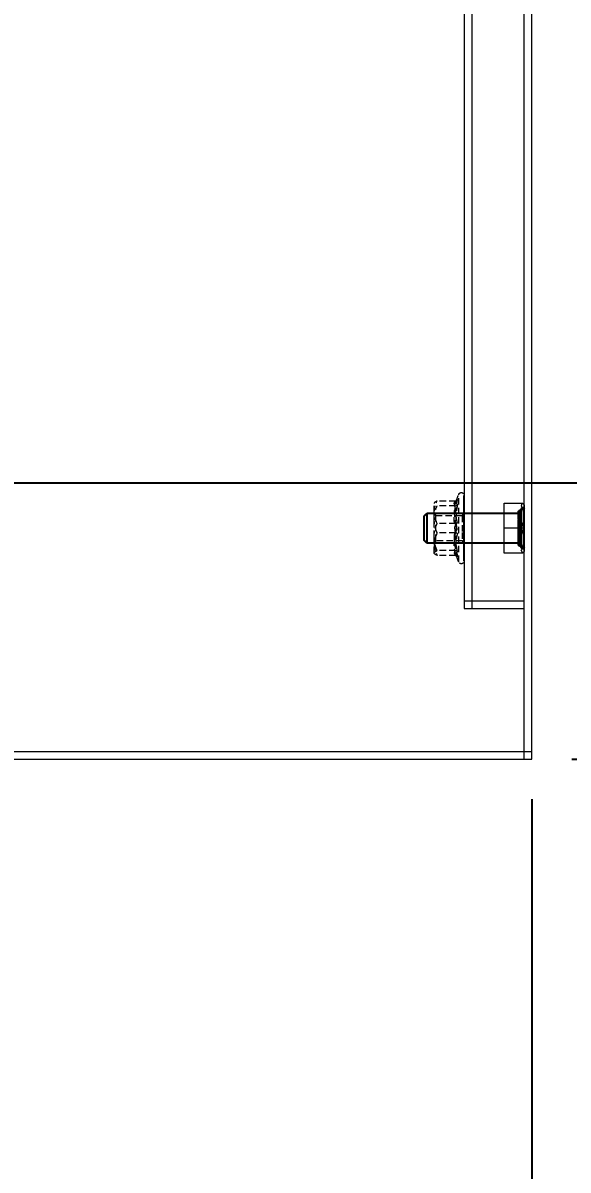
# Model space of a CAD drawing. Header units: millimetres. Extents: x 1880 to 5767, y 1200 to 3961.
# Drawn here: x 5330.8 to 5439.5, y 2612.4 to 2840.9 of the extents above; entities that cross this region are included whole.
import ezdxf

# ---------------------------------------------------------------- set-up
doc = ezdxf.new("R2010")
doc.units = ezdxf.units.MM
doc.linetypes.add('HIDDEN', pattern=[1.905, 1.27, -0.635])
doc.layers.add('BUSBAR', color=3, linetype='Continuous')
doc.layers.add('GR1-1', color=3, linetype='Continuous')
doc.styles.add('TAMCO', font='cordia.shx', dxfattribs={"width": 0.8, "height": 25})
doc.dimstyles.new('TAMCO', dxfattribs={"dimtxt": 25, "dimasz": 12, "dimexe": 4, "dimexo": 8, "dimgap": 7, "dimtad": 2, "dimdec": 1, "dimdsep": 46, "dimtxsty": 'TAMCO', "dimblk": 'OPEN30', "dimcen": 2.5, "dimclrd": 4, "dimclre": 4, "dimclrt": 3, "dimadec": 0, "dimazin": 0, "dimtfac": 1, "dimtdec": 1, "dimtmove": 0, "dimatfit": 3, "dimldrblk": 'OPEN30', "dimfxl": 1, "dimarcsym": 0})

# ---------------------------------------------------------------- blocks, each defined once
blk = doc.blocks.new('A$C310157CF')
at = {"color": 7, "linetype": 'HIDDEN', "lineweight": 0}
for p, q in [((-5.41, 1.72), (-5.41, 5.4)), ((-3.18, 6), (-5, 6)), ((-4.46, 1.72), (-4.46, 5.4)), ((1.76, 6), (-3.18, 6)), ((2.5, 5.65), (-2.5, 5.65)), ((-0.95, 1.72), (-0.95, 5.4)), ((0.95, 1.72), (0.95, 5.4)), ((4.93, 6), (1.76, 6)), ((4.46, 1.72), (4.46, 5.4)), ((5.41, 1.72), (5.41, 5.4)), ((6.71, 1.1), (-6.72, 1.1)), ((-2.5, 0.38), (0.88, 0.38)), ((0.88, 0.38), (2.5, 0.38))]:
    blk.add_line(p, q, dxfattribs=at)
blk.add_line((6.53, 0), (-6.53, 0))
for centre, start, end in [((-6.53, 0.57), 110, 270), ((6.53, 0.57), 270, 70)]:
    blk.add_arc(centre, 0.567, start, end, dxfattribs=at)
for points, knots in [([(-3.18, 6), (-3.79, 5.92), (-4.55, 5.82), (-5.26, 5.47), (-5.41, 5.4)], [0, 0, 0, 0, 0.801462, 1, 1, 1, 1]), ([(-5.41, 5.4), (-5.27, 5.68), (-5.11, 5.99), (-4.95, 6), (-4.93, 6)], [0, 0, 0, 0, 0.896037, 1, 1, 1, 1]), ([(-1.76, 6), (-1.89, 6), (-2.78, 5.98), (-3.7, 5.71), (-4.43, 5.41), (-4.46, 5.4)], [0, 0, 0, 0, 0.148486, 0.965571, 1, 1, 1, 1]), ([(-0.95, 5.4), (-1.6, 5.68), (-2.34, 5.99), (-3.1, 6), (-3.18, 6)], [0, 0, 0, 0, 0.896037, 1, 1, 1, 1]), ([(0.95, 5.4), (0.72, 5.49), (-0.15, 5.84), (-1.07, 5.93), (-1.76, 6)], [0, 0, 0, 0, 0.263253, 1, 1, 1, 1]), ([(1.76, 6), (1.62, 6), (0.73, 5.98), (-0.18, 5.71), (-0.92, 5.41), (-0.95, 5.4)], [0, 0, 0, 0, 0.148486, 0.965571, 1, 1, 1, 1]), ([(0.95, 5.4), (1.6, 5.68), (2.34, 5.99), (3.1, 6), (3.18, 6)], [0, 0, 0, 0, 0.896035, 1, 1, 1, 1]), ([(4.46, 5.4), (4.23, 5.49), (3.36, 5.84), (2.44, 5.93), (1.76, 6)], [0, 0, 0, 0, 0.263254, 1, 1, 1, 1]), ([(3.18, 6), (3.79, 5.92), (4.55, 5.82), (5.26, 5.47), (5.41, 5.4)], [0, 0, 0, 0, 0.801465, 1, 1, 1, 1]), ([(4.93, 6), (4.8, 5.92), (4.64, 5.82), (4.49, 5.47), (4.46, 5.4)], [0, 0, 0, 0, 0.801461, 1, 1, 1, 1]), ([(5.41, 5.4), (5.27, 5.68), (5.11, 5.99), (4.95, 6), (4.93, 6)], [0, 0, 0, 0, 0.896037, 1, 1, 1, 1]), ([(-5.68, 1.34), (-5.68, 1.34), (-5.64, 1.36), (-5.56, 1.4), (-5.48, 1.49), (-5.42, 1.6), (-5.41, 1.68), (-5.41, 1.72)], [0, 0, 0, 0, 0.007907, 0.267532, 0.528602, 0.763814, 1, 1, 1, 1]), ([(-1, 1.34), (-1.18, 1.38), (-2.09, 1.59), (-3.66, 1.74), (-5.04, 1.47), (-5.68, 1.34)], [0, 0, 0, 0, 0.118083, 0.592258, 1, 1, 1, 1]), ([(-5.49, 1.48), (-5.35, 1.57), (-5.07, 1.74), (-4.81, 1.47), (-4.68, 1.34)], [0, 0, 0, 0, 0.500552, 1, 1, 1, 1]), ([(-5.41, 1.72), (-4.67, 1.85), (-3.19, 2.11), (-1.7, 1.85), (-0.95, 1.72)], [0, 0, 0, 0, 0.492149, 1, 1, 1, 1]), ([(-4.46, 1.72), (-4.61, 1.85), (-4.93, 2.11), (-5.25, 1.85), (-5.41, 1.72)], [0, 0, 0, 0, 0.492148, 1, 1, 1, 1]), ([(-4.46, 1.72), (-4.46, 1.68), (-4.47, 1.6), (-4.52, 1.49), (-4.59, 1.4), (-4.65, 1.36), (-4.68, 1.34), (-4.68, 1.34)], [0, 0, 0, 0, 0.236185, 0.471405, 0.732466, 0.992087, 1, 1, 1, 1]), ([(-4.68, 1.34), (-4.46, 1.38), (-3.35, 1.59), (-1.43, 1.74), (0.23, 1.47), (1, 1.34)], [0, 0, 0, 0, 0.118083, 0.592258, 1, 1, 1, 1]), ([(0.95, 1.72), (0.06, 1.85), (-1.74, 2.11), (-3.54, 1.85), (-4.46, 1.72)], [0, 0, 0, 0, 0.492148, 1, 1, 1, 1]), ([(-1, 1.34), (-0.99, 1.34), (-0.99, 1.36), (-0.97, 1.4), (-0.96, 1.49), (-0.95, 1.6), (-0.95, 1.68), (-0.95, 1.72)], [0, 0, 0, 0, 0.007908, 0.267532, 0.528599, 0.763814, 1, 1, 1, 1]), ([(4.68, 1.34), (4.46, 1.38), (3.35, 1.59), (1.43, 1.74), (-0.23, 1.47), (-1, 1.34)], [0, 0, 0, 0, 0.118084, 0.592258, 1, 1, 1, 1]), ([(-0.95, 1.72), (-0.06, 1.85), (1.74, 2.11), (3.54, 1.85), (4.46, 1.72)], [0, 0, 0, 0, 0.492149, 1, 1, 1, 1]), ([(5.41, 1.72), (4.67, 1.85), (3.19, 2.11), (1.7, 1.85), (0.95, 1.72)], [0, 0, 0, 0, 0.492147, 1, 1, 1, 1]), ([(0.95, 1.72), (0.95, 1.68), (0.95, 1.6), (0.96, 1.49), (0.97, 1.4), (0.99, 1.36), (0.99, 1.34), (1, 1.34)], [0, 0, 0, 0, 0.236186, 0.471401, 0.732468, 0.992092, 1, 1, 1, 1]), ([(1, 1.34), (1.18, 1.38), (2.09, 1.59), (3.66, 1.74), (5.04, 1.47), (5.68, 1.34)], [0, 0, 0, 0, 0.118083, 0.592257, 1, 1, 1, 1]), ([(4.46, 1.72), (4.61, 1.85), (4.93, 2.11), (5.25, 1.85), (5.41, 1.72)], [0, 0, 0, 0, 0.492148, 1, 1, 1, 1]), ([(4.68, 1.34), (4.68, 1.34), (4.65, 1.36), (4.59, 1.4), (4.52, 1.49), (4.47, 1.6), (4.46, 1.68), (4.46, 1.72)], [0, 0, 0, 0, 0.007913, 0.267525, 0.5286, 0.763814, 1, 1, 1, 1]), ([(5.68, 1.34), (5.64, 1.38), (5.43, 1.59), (5.09, 1.74), (4.81, 1.47), (4.68, 1.34)], [0, 0, 0, 0, 0.118084, 0.592259, 1, 1, 1, 1]), ([(5.3, 1.62), (5.3, 1.62), (5.32, 1.63), (5.39, 1.6), (5.49, 1.47), (5.51, 1.45)], [0, 0, 0, 0, 0.006763, 0.854115, 1, 1, 1, 1]), ([(5.41, 1.72), (5.41, 1.68), (5.42, 1.6), (5.48, 1.49), (5.56, 1.4), (5.64, 1.36), (5.68, 1.34), (5.68, 1.34)], [0, 0, 0, 0, 0.236186, 0.471402, 0.732454, 0.992093, 1, 1, 1, 1])]:
    blk.add_open_spline(points, degree=3, knots=knots, dxfattribs=at)
for points in [[(-3, 6), (-2.5, 5.65)], [(-2.5, 5.65), (-2.5, 0.38)], [(2.5, 5.65), (3, 6)], [(2.5, 0.38), (2.5, 5.65)], [(-5.34, 1.61), (-6.73, 1.1)], [(-5.52, 1.43), (-5.48, 1.47)], [(-5.35, 1.6), (-5.33, 1.6)], [(-2.5, 0.38), (-3, 0.03)], [(-3, 0.03), (-3, 0)], [(3, 0.03), (2.5, 0.38)], [(3, 0), (3, 0.03)], [(6.73, 1.1), (5.34, 1.61)], [(5.51, 1.45), (5.52, 1.43)]]:
    blk.add_open_spline(points, degree=1, dxfattribs=at)
blk = doc.blocks.new('A$C1D0F77C0')
for p, q in [((2.41, 0), (-2.41, 0)), ((0.75, -0.59), (-3, -0.59)), ((3, -0.59), (0.75, -0.59))]:
    blk.add_line(p, q)
at = {"color": 0, "linetype": 'ByBlock', "lineweight": -2}
for p, q in [((0.96, -19.4), (-3.8, -19.4)), ((3.8, -19.99), (-3.8, -19.99)), ((-3.35, -18.8), (-3.37, -18.8)), ((-3.34, -19.18), (-3.37, -19.18)), ((-3.34, -18.8), (-3.35, -18.8)), ((-3.35, -19.4), (-3.35, -19.18)), ((-3.14, -18.8), (-3.34, -18.8)), ((-3.34, -19.18), (-3.14, -19.18)), ((-3.34, -19.4), (-3.34, -19.18)), ((-3.33, -19.4), (-3.33, -19.18)), ((-3.33, -19.4), (-3.33, -19.18)), ((-2.78, -18.8), (-3.14, -18.8)), ((-3.14, -19.4), (-3.14, -19.18)), ((-2.66, -19.18), (-3.14, -19.18)), ((-3.13, -19.4), (-3.13, -19.18)), ((-3.12, -19.4), (-3.12, -19.18)), ((-3.06, -19.4), (-3.06, -19.18)), ((-2.98, -19.18), (-2.98, -18.8)), ((-2.98, -19.18), (-2.98, -18.8)), ((-2.97, -19.18), (-2.97, -18.8)), ((-2.96, -19.18), (-2.96, -18.8)), ((-2.8, -19.18), (-2.8, -18.8)), ((-2.78, -19.18), (-2.78, -18.8)), ((-2.76, -19.18), (-2.76, -18.8)), ((-2.66, -18.8), (-2.75, -18.8)), ((-2.75, -19.4), (-2.75, -19.18)), ((-2.74, -19.18), (-2.74, -18.8)), ((-2.11, -18.8), (-2.66, -18.8)), ((-2.66, -19.18), (-2.39, -19.18)), ((-2.66, -19.4), (-2.66, -19.18)), ((-2.65, -19.4), (-2.65, -19.18)), ((-2.63, -19.4), (-2.63, -19.18)), ((-2.43, -19.18), (-2.43, -18.8)), ((-2.39, -19.18), (-2.39, -18.8)), ((-2.08, -19.18), (-2.39, -19.18)), ((-2.37, -19.18), (-2.37, -18.8)), ((-2.33, -19.18), (-2.33, -18.8)), ((-1.84, -18.8), (-2.11, -18.8)), ((-2.11, -19.4), (-2.11, -19.18)), ((-1.27, -19.18), (-2.11, -19.18)), ((-2.08, -19.4), (-2.08, -19.18)), ((-2.07, -19.4), (-2.07, -19.18)), ((-1.94, -19.4), (-1.94, -19.18)), ((-1.89, -18.8), (-1.81, -18.8)), ((-1.89, -19.18), (-1.89, -18.8)), ((-1.84, -19.18), (-1.84, -18.8)), ((-1.81, -19.18), (-1.81, -18.8)), ((-1.42, -18.8), (-1.76, -18.8)), ((-1.76, -19.18), (-1.76, -18.8)), ((-1.27, -18.8), (-1.42, -18.8)), ((-1.42, -19.4), (-1.42, -19.18)), ((-0.51, -18.8), (-1.27, -18.8)), ((-1.27, -19.18), (-1.17, -19.18)), ((-1.27, -19.4), (-1.27, -19.18)), ((-1.25, -19.4), (-1.25, -19.18)), ((-1.22, -19.18), (-1.22, -18.8)), ((-1.22, -19.4), (-1.22, -19.18)), ((-1.17, -19.18), (-1.17, -18.8)), ((-1.13, -19.18), (-1.13, -18.8)), ((-1.07, -19.18), (-1.07, -18.8)), ((-0.48, -19.18), (-1.07, -19.18)), ((-0.41, -18.8), (-0.51, -18.8)), ((-0.51, -19.4), (-0.51, -19.18)), ((0.46, -19.18), (-0.51, -19.18)), ((-0.48, -19.4), (-0.48, -19.18)), ((-0.47, -18.8), (-0.37, -18.8)), ((-0.47, -19.18), (-0.47, -18.8)), ((-0.46, -19.4), (-0.46, -19.18)), ((-0.41, -19.18), (-0.41, -18.8)), ((0.3, -18.8), (-0.41, -18.8)), ((-0.37, -19.18), (-0.37, -18.8)), ((-0.31, -19.18), (-0.31, -18.8)), ((-0.3, -19.4), (-0.3, -19.18)), ((0.31, -18.8), (0.3, -18.8)), ((0.3, -18.8), (0.37, -18.8)), ((0.3, -19.4), (0.3, -19.18)), ((0.31, -19.18), (0.31, -18.8)), ((0.37, -19.18), (0.37, -18.8)), ((0.46, -18.8), (0.37, -18.8)), ((0.41, -19.18), (0.41, -18.8)), ((1.22, -18.8), (0.46, -18.8)), ((0.46, -19.4), (0.46, -19.18)), ((0.46, -19.18), (0.51, -19.18)), ((0.47, -19.18), (0.47, -18.8)), ((1.13, -19.18), (0.48, -19.18)), ((0.48, -19.4), (0.48, -19.18)), ((0.51, -19.4), (0.51, -19.18)), ((3.8, -19.4), (0.96, -19.4)), ((1.07, -19.18), (1.07, -18.8)), ((1.13, -19.18), (1.13, -18.8)), ((1.13, -19.18), (1.22, -19.18)), ((1.17, -19.18), (1.17, -18.8)), ((1.27, -18.8), (1.22, -18.8)), ((1.22, -19.18), (1.22, -18.8)), ((2.07, -19.18), (1.22, -19.18)), ((1.22, -19.4), (1.22, -19.18)), ((1.76, -18.8), (1.25, -18.8)), ((1.25, -19.4), (1.25, -19.18)), ((1.27, -19.4), (1.27, -19.18)), ((1.42, -19.4), (1.42, -19.18)), ((1.76, -19.18), (1.76, -18.8)), ((1.81, -19.18), (1.81, -18.8)), ((2.07, -18.8), (1.81, -18.8)), ((1.84, -19.18), (1.84, -18.8)), ((1.89, -19.18), (1.89, -18.8)), ((1.94, -19.4), (1.94, -19.18)), ((2.63, -18.8), (2.07, -18.8)), ((2.07, -19.4), (2.07, -19.18)), ((2.07, -19.18), (2.11, -19.18)), ((2.37, -19.18), (2.08, -19.18)), ((2.08, -19.4), (2.08, -19.18)), ((2.11, -19.4), (2.11, -19.18)), ((2.33, -19.18), (2.33, -18.8)), ((2.37, -19.18), (2.37, -18.8)), ((2.37, -19.18), (2.63, -19.18)), ((2.39, -19.18), (2.39, -18.8)), ((2.43, -19.18), (2.43, -18.8)), ((2.66, -18.8), (2.63, -18.8)), ((3.12, -19.18), (2.63, -19.18)), ((2.63, -19.4), (2.63, -19.18)), ((2.76, -18.8), (2.65, -18.8)), ((2.65, -19.4), (2.65, -19.18)), ((2.66, -19.4), (2.66, -19.18)), ((2.74, -19.18), (2.74, -18.8)), ((2.75, -19.4), (2.75, -19.18)), ((2.76, -19.18), (2.76, -18.8)), ((3.12, -18.8), (2.76, -18.8)), ((2.78, -19.18), (2.78, -18.8)), ((2.8, -19.18), (2.8, -18.8)), ((2.96, -19.18), (2.96, -18.8)), ((2.97, -19.18), (2.97, -18.8)), ((2.98, -19.18), (2.98, -18.8)), ((2.98, -19.18), (2.98, -18.8)), ((3.06, -19.4), (3.06, -19.18)), ((3.33, -18.8), (3.12, -18.8)), ((3.12, -19.4), (3.12, -19.18)), ((3.12, -19.18), (3.33, -19.18)), ((3.13, -19.4), (3.13, -19.18)), ((3.14, -19.4), (3.14, -19.18)), ((3.34, -18.8), (3.33, -18.8)), ((3.37, -19.18), (3.33, -19.18)), ((3.33, -19.4), (3.33, -19.18)), ((3.33, -19.4), (3.33, -19.18)), ((3.34, -19.4), (3.34, -19.18)), ((3.35, -18.8), (3.37, -18.8)), ((3.35, -19.4), (3.35, -19.18))]:
    blk.add_line(p, q, dxfattribs=at)
for centre, start, end in [((-3.8, -19.7), 90, 270), ((3.8, -19.7), 270, 90)]:
    blk.add_arc(centre, 0.297, start, end, dxfattribs=at)
for points in [[(-2.41, 0), (-3, -0.59)], [(3, -0.59), (2.41, 0)], [(-3, -0.59), (-3, -19.18)], [(3, -19.18), (3, -0.59)]]:
    blk.add_open_spline(points, degree=1)
for points in [[(-3.8, -19.99), (-3.8, -20)], [(-3.37, -18.8), (-3.74, -19.4)], [(-3.37, -19.18), (-3.37, -19.4)], [(3.74, -19.4), (3.37, -18.8)], [(3.37, -19.4), (3.37, -19.18)], [(3.8, -20), (3.8, -19.99)]]:
    blk.add_open_spline(points, degree=1, dxfattribs=at)
for points, knots in [([(-3.35, -18.8), (-3.42, -18.91), (-3.55, -19.11), (-3.67, -19.31), (-3.72, -19.4)], [0, 0, 0, 0, 0.559493, 1, 1, 1, 1]), ([(-3.7, -19.4), (-3.65, -19.31), (-3.53, -19.11), (-3.4, -18.91), (-3.33, -18.8)], [0, 0, 0, 0, 0.440507, 1, 1, 1, 1]), ([(-3.69, -19.4), (-3.58, -19.21), (-3.46, -19.01), (-3.34, -18.81), (-3.34, -18.8)], [0, 0, 0, 0, 0.950163, 1, 1, 1, 1]), ([(-3.33, -18.8), (-3.4, -18.93), (-3.52, -19.13), (-3.64, -19.33), (-3.68, -19.4)], [0, 0, 0, 0, 0.625372, 1, 1, 1, 1]), ([(-3.14, -18.8), (-3.14, -18.81), (-3.26, -19.01), (-3.38, -19.21), (-3.5, -19.4)], [0, 0, 0, 0, 0.049832, 1, 1, 1, 1]), ([(-3.48, -19.4), (-3.43, -19.33), (-3.31, -19.13), (-3.19, -18.93), (-3.12, -18.8)], [0, 0, 0, 0, 0.374629, 1, 1, 1, 1]), ([(-3.45, -19.4), (-3.41, -19.33), (-3.3, -19.13), (-3.19, -18.93), (-3.13, -18.8)], [0, 0, 0, 0, 0.374627, 1, 1, 1, 1]), ([(-3.06, -18.8), (-3.12, -18.93), (-3.23, -19.13), (-3.33, -19.33), (-3.37, -19.4)], [0, 0, 0, 0, 0.625372, 1, 1, 1, 1]), ([(-2.75, -18.8), (-2.82, -18.93), (-2.93, -19.13), (-3.04, -19.33), (-3.08, -19.4)], [0, 0, 0, 0, 0.625373, 1, 1, 1, 1]), ([(-2.96, -19.4), (-2.92, -19.33), (-2.82, -19.13), (-2.71, -18.93), (-2.65, -18.8)], [0, 0, 0, 0, 0.374626, 1, 1, 1, 1]), ([(-2.92, -19.4), (-2.89, -19.33), (-2.8, -19.13), (-2.71, -18.93), (-2.66, -18.8)], [0, 0, 0, 0, 0.374627, 1, 1, 1, 1]), ([(-2.63, -18.8), (-2.68, -18.93), (-2.77, -19.13), (-2.85, -19.33), (-2.89, -19.4)], [0, 0, 0, 0, 0.625374, 1, 1, 1, 1]), ([(-2.11, -18.8), (-2.16, -18.93), (-2.25, -19.13), (-2.34, -19.33), (-2.37, -19.4)], [0, 0, 0, 0, 0.625373, 1, 1, 1, 1]), ([(-2.33, -19.4), (-2.3, -19.33), (-2.21, -19.13), (-2.12, -18.93), (-2.07, -18.8)], [0, 0, 0, 0, 0.374627, 1, 1, 1, 1]), ([(-2.28, -19.4), (-2.25, -19.33), (-2.19, -19.13), (-2.12, -18.93), (-2.08, -18.8)], [0, 0, 0, 0, 0.374628, 1, 1, 1, 1]), ([(-1.94, -18.8), (-1.98, -18.93), (-2.03, -19.13), (-2.09, -19.33), (-2.11, -19.4)], [0, 0, 0, 0, 0.625373, 1, 1, 1, 1]), ([(-1.42, -18.8), (-1.46, -18.93), (-1.52, -19.13), (-1.58, -19.33), (-1.61, -19.4)], [0, 0, 0, 0, 0.625375, 1, 1, 1, 1]), ([(-1.43, -19.4), (-1.4, -19.33), (-1.35, -19.13), (-1.29, -18.93), (-1.25, -18.8)], [0, 0, 0, 0, 0.374626, 1, 1, 1, 1]), ([(-1.37, -19.4), (-1.35, -19.33), (-1.32, -19.13), (-1.29, -18.93), (-1.27, -18.8)], [0, 0, 0, 0, 0.374623, 1, 1, 1, 1]), ([(-1.22, -18.8), (-1.24, -18.91), (-1.27, -19.11), (-1.3, -19.31), (-1.31, -19.4)], [0, 0, 0, 0, 0.559496, 1, 1, 1, 1]), ([(-0.51, -18.8), (-0.53, -18.93), (-0.57, -19.13), (-0.6, -19.33), (-0.61, -19.4)], [0, 0, 0, 0, 0.625376, 1, 1, 1, 1]), ([(-0.56, -19.4), (-0.54, -19.31), (-0.51, -19.11), (-0.48, -18.91), (-0.46, -18.8)], [0, 0, 0, 0, 0.440504, 1, 1, 1, 1]), ([(-0.49, -19.4), (-0.49, -19.21), (-0.48, -19.01), (-0.48, -18.81), (-0.48, -18.8)], [0, 0, 0, 0, 0.950166, 1, 1, 1, 1]), ([(-0.3, -18.8), (-0.3, -18.91), (-0.3, -19.11), (-0.29, -19.31), (-0.29, -19.4)], [0, 0, 0, 0, 0.559496, 1, 1, 1, 1]), ([(0.3, -18.8), (0.3, -18.81), (0.3, -19.01), (0.3, -19.21), (0.29, -19.4)], [0, 0, 0, 0, 0.049834, 1, 1, 1, 1]), ([(0.56, -19.4), (0.53, -19.21), (0.49, -19.01), (0.46, -18.81), (0.46, -18.8)], [0, 0, 0, 0, 0.950161, 1, 1, 1, 1]), ([(0.49, -19.4), (0.49, -19.31), (0.49, -19.11), (0.48, -18.91), (0.48, -18.8)], [0, 0, 0, 0, 0.440504, 1, 1, 1, 1]), ([(0.51, -18.8), (0.53, -18.93), (0.57, -19.13), (0.6, -19.33), (0.61, -19.4)], [0, 0, 0, 0, 0.625377, 1, 1, 1, 1]), ([(1.22, -18.8), (1.22, -18.81), (1.25, -19.01), (1.28, -19.21), (1.31, -19.4)], [0, 0, 0, 0, 0.049837, 1, 1, 1, 1]), ([(1.43, -19.4), (1.4, -19.33), (1.35, -19.13), (1.29, -18.93), (1.25, -18.8)], [0, 0, 0, 0, 0.374627, 1, 1, 1, 1]), ([(1.37, -19.4), (1.35, -19.33), (1.32, -19.13), (1.29, -18.93), (1.27, -18.8)], [0, 0, 0, 0, 0.374623, 1, 1, 1, 1]), ([(1.42, -18.8), (1.46, -18.93), (1.52, -19.13), (1.58, -19.33), (1.61, -19.4)], [0, 0, 0, 0, 0.625378, 1, 1, 1, 1]), ([(1.94, -18.8), (1.98, -18.93), (2.03, -19.13), (2.09, -19.33), (2.11, -19.4)], [0, 0, 0, 0, 0.625373, 1, 1, 1, 1]), ([(2.33, -19.4), (2.3, -19.33), (2.21, -19.13), (2.12, -18.93), (2.07, -18.8)], [0, 0, 0, 0, 0.374627, 1, 1, 1, 1]), ([(2.28, -19.4), (2.25, -19.33), (2.19, -19.13), (2.12, -18.93), (2.08, -18.8)], [0, 0, 0, 0, 0.374625, 1, 1, 1, 1]), ([(2.11, -18.8), (2.16, -18.93), (2.25, -19.13), (2.34, -19.33), (2.37, -19.4)], [0, 0, 0, 0, 0.625373, 1, 1, 1, 1]), ([(2.63, -18.8), (2.68, -18.93), (2.77, -19.13), (2.85, -19.33), (2.89, -19.4)], [0, 0, 0, 0, 0.625373, 1, 1, 1, 1]), ([(2.96, -19.4), (2.92, -19.33), (2.82, -19.13), (2.71, -18.93), (2.65, -18.8)], [0, 0, 0, 0, 0.374628, 1, 1, 1, 1]), ([(2.92, -19.4), (2.89, -19.33), (2.8, -19.13), (2.71, -18.93), (2.66, -18.8)], [0, 0, 0, 0, 0.374623, 1, 1, 1, 1]), ([(2.75, -18.8), (2.82, -18.93), (2.93, -19.13), (3.04, -19.33), (3.08, -19.4)], [0, 0, 0, 0, 0.625376, 1, 1, 1, 1]), ([(3.06, -18.8), (3.12, -18.93), (3.23, -19.13), (3.33, -19.33), (3.37, -19.4)], [0, 0, 0, 0, 0.625374, 1, 1, 1, 1]), ([(3.48, -19.4), (3.43, -19.33), (3.31, -19.13), (3.19, -18.93), (3.12, -18.8)], [0, 0, 0, 0, 0.374626, 1, 1, 1, 1]), ([(3.45, -19.4), (3.41, -19.33), (3.3, -19.13), (3.19, -18.93), (3.13, -18.8)], [0, 0, 0, 0, 0.374629, 1, 1, 1, 1]), ([(3.14, -18.8), (3.21, -18.91), (3.32, -19.11), (3.44, -19.31), (3.5, -19.4)], [0, 0, 0, 0, 0.559499, 1, 1, 1, 1]), ([(3.33, -18.8), (3.4, -18.93), (3.52, -19.13), (3.64, -19.33), (3.68, -19.4)], [0, 0, 0, 0, 0.625375, 1, 1, 1, 1]), ([(3.7, -19.4), (3.59, -19.21), (3.46, -19.01), (3.34, -18.81), (3.33, -18.8)], [0, 0, 0, 0, 0.950171, 1, 1, 1, 1]), ([(3.69, -19.4), (3.64, -19.31), (3.52, -19.11), (3.4, -18.91), (3.34, -18.8)], [0, 0, 0, 0, 0.440507, 1, 1, 1, 1]), ([(3.35, -18.8), (3.36, -18.81), (3.48, -19.01), (3.61, -19.21), (3.72, -19.4)], [0, 0, 0, 0, 0.049829, 1, 1, 1, 1])]:
    blk.add_open_spline(points, degree=3, knots=knots, dxfattribs=at)
blk = doc.blocks.new('A$C1F43471B')
at = {"rotation": 90}
for name, p in [('A$C310157CF', (-11.99, 0)), ('A$C1D0F77C0', (-19.99, 0))]:
    blk.add_blockref(name, p, dxfattribs=at)
blk = doc.blocks.new('_Open30')
at = {"color": 0, "linetype": 'ByBlock', "lineweight": -2}
for p, q in [((-1, 0.268), (0, 0)), ((0, 0), (-1, -0.268)), ((0, 0), (-1, 0))]:
    blk.add_line(p, q, dxfattribs=at)
blk = doc.blocks.new('*D57')
at = {"layer": 'BUSBAR', "color": 4, "lineweight": -2}
for p, q in [((5207.29, 2686.23), (5207.29, 2584.08)), ((5432.29, 2686.23), (5432.29, 2584.08)), ((5420.29, 2588.08), (5219.29, 2588.08))]:
    blk.add_line(p, q, dxfattribs=at)
at = {"layer": 'DEFPOINTS', "color": 0}
for p in [(5207.29, 2694.23), (5432.29, 2694.23), (5207.29, 2588.08)]:
    blk.add_point(p, dxfattribs=at)
at = {"layer": 'BUSBAR', "color": 4, "lineweight": -2, "xscale": 12, "yscale": 12, "zscale": 12, "rotation": 180}
blk.add_blockref('_Open30', (5207.29, 2588.08), dxfattribs=at)
at = {"layer": 'BUSBAR', "color": 4, "lineweight": -2, "xscale": 12, "yscale": 12, "zscale": 12}
blk.add_blockref('_Open30', (5432.29, 2588.08), dxfattribs=at)
at = {"layer": 'BUSBAR', "color": 3, "lineweight": 9, "insert": (5319.79, 2568.58), "char_height": 25, "attachment_point": 5, "style": 'TAMCO'}
blk.add_mtext('225', dxfattribs=at)
blk = doc.blocks.new('*D58')
at = {"layer": 'BUSBAR', "color": 4, "lineweight": -2}
for p, q in [((5182.29, 2688.23), (5182.29, 2526.62)), ((5432.29, 2686.23), (5432.29, 2526.62)), ((5194.29, 2530.62), (5420.29, 2530.62))]:
    blk.add_line(p, q, dxfattribs=at)
at = {"layer": 'DEFPOINTS', "color": 0}
for p in [(5182.29, 2696.23), (5432.29, 2694.23), (5432.29, 2530.62)]:
    blk.add_point(p, dxfattribs=at)
at = {"layer": 'BUSBAR', "color": 4, "lineweight": -2, "xscale": 12, "yscale": 12, "zscale": 12, "rotation": 180}
blk.add_blockref('_Open30', (5182.29, 2530.62), dxfattribs=at)
at = {"layer": 'BUSBAR', "color": 4, "lineweight": -2, "xscale": 12, "yscale": 12, "zscale": 12}
blk.add_blockref('_Open30', (5432.29, 2530.62), dxfattribs=at)
at = {"layer": 'BUSBAR', "color": 3, "lineweight": 9, "insert": (5332.29, 2511.12), "char_height": 25, "attachment_point": 5, "style": 'TAMCO'}
blk.add_mtext('250', dxfattribs=at)
blk = doc.blocks.new('*D60')
at = {"layer": 'BUSBAR', "color": 4, "lineweight": -2}
for p, q in [((5245.29, 2749.23), (5477.73, 2749.23)), ((5473.73, 2706.23), (5473.73, 2737.23)), ((5440.29, 2694.23), (5477.73, 2694.23))]:
    blk.add_line(p, q, dxfattribs=at)
at = {"layer": 'DEFPOINTS', "color": 0}
for p in [(5237.29, 2749.23), (5473.73, 2749.23), (5432.29, 2694.23)]:
    blk.add_point(p, dxfattribs=at)
at = {"layer": 'BUSBAR', "color": 4, "lineweight": -2, "xscale": 12, "yscale": 12, "zscale": 12}
for p, rotation in [((5473.73, 2749.23), 90), ((5473.73, 2694.23), 270)]:
    blk.add_blockref('_Open30', p, dxfattribs=dict(at, rotation=rotation))
at = {"layer": 'BUSBAR', "color": 3, "lineweight": 9, "insert": (5493.23, 2721.73), "char_height": 25, "attachment_point": 5, "rotation": 90, "style": 'TAMCO'}
blk.add_mtext('55', dxfattribs=at)

msp = doc.modelspace()

# ---------------------------------------------------------------- linework, layer by layer
at = {"lineweight": 9}
for p, q in [((5418.79, 3529.23), (5418.79, 2724.23)), ((5420.29, 3529.23), (5420.29, 2724.23)), ((5418.79, 2725.73), (5430.79, 2725.73)), ((5418.79, 2724.23), (5430.79, 2724.23)), ((5207.29, 2695.73), (5432.29, 2695.73)), ((5207.29, 2694.23), (5432.29, 2694.23))]:
    msp.add_line(p, q, dxfattribs=at)
at = {"color": 0, "lineweight": 9}
for p, q in [((5426.79, 2735.23), (5426.79, 2745.23)), ((5426.79, 2745.23), (5430.42, 2745.23)), ((5430.42, 2745.23), (5430.79, 2744.85)), ((5430.79, 2744.85), (5430.79, 2735.61)), ((5430.79, 2744.03), (5430.79, 2736.43)), ((5430.79, 2740.23), (5426.79, 2740.23)), ((5430.42, 2735.23), (5426.79, 2735.23)), ((5430.42, 2735.23), (5430.79, 2735.61))]:
    msp.add_line(p, q, dxfattribs=at)
at = {"color": 7, "linetype": 'HIDDEN', "lineweight": 9}
for points, degree in [([(5430.19, 2744.69), (5430.27, 2744.87), (5430.35, 2745.05), (5430.42, 2745.23)], 3), ([(5430.8, 2744.03), (5430.79, 2744.03)], 1), ([(5430.19, 2735.77), (5430.27, 2735.59), (5430.35, 2735.41), (5430.42, 2735.23)], 3), ([(5430.79, 2736.43), (5430.8, 2736.43)], 1)]:
    msp.add_open_spline(points, degree=degree, dxfattribs=at)
for points, knots in [([(5430.19, 2744.69), (5430.47, 2744.03), (5430.78, 2743.3), (5430.79, 2742.54), (5430.79, 2742.46)], [0, 0, 0, 0, 0.896037, 1, 1, 1, 1]), ([(5430.19, 2740.23), (5430.47, 2740.89), (5430.78, 2741.62), (5430.79, 2742.38), (5430.79, 2742.46)], [0, 0, 0, 0, 0.896037, 1, 1, 1, 1]), ([(5430.19, 2740.23), (5430.28, 2740), (5430.63, 2739.14), (5430.72, 2738.21), (5430.79, 2737.53)], [0, 0, 0, 0, 0.263254, 1, 1, 1, 1]), ([(5430.19, 2735.77), (5430.47, 2736.43), (5430.78, 2737.16), (5430.79, 2737.92), (5430.79, 2738)], [0, 0, 0, 0, 0.896037, 1, 1, 1, 1])]:
    msp.add_open_spline(points, degree=3, knots=knots, dxfattribs=at)
at = {"layer": 'GR1-1', "color": 0, "linetype": 'Continuous', "lineweight": 9}
for p, q in [((5430.79, 2694.23), (5430.79, 3594.23)), ((5432.29, 2694.23), (5432.29, 3594.23)), ((5207.29, 2695.73), (5432.29, 2695.73))]:
    msp.add_line(p, q, dxfattribs=at)

# ---------------------------------------------------------------- block references
at = {"lineweight": 9, "xscale": -1, "rotation": 180}
msp.add_blockref('A$C1F43471B', (5430.79, 2740.23), dxfattribs=at)

# ---------------------------------------------------------------- dimensions: what is measured, and where the dimension line sits
at = {"layer": 'BUSBAR', "color": 2, "lineweight": 9}
dim = msp.add_linear_dim(base=(5473.73, 2749.23), p1=(5432.29, 2694.23), p2=(5237.29, 2749.23), angle=90, dimstyle='TAMCO', dxfattribs=at)
dim.commit()
dim.dimension.update_dxf_attribs({"geometry": '*D60', "text_midpoint": (5493.23, 2721.73)})
dim = msp.add_linear_dim(base=(5432.29, 2530.62), p1=(5182.29, 2696.23), p2=(5432.29, 2694.23), dimstyle='TAMCO', dxfattribs=at)
dim.commit()
dim.dimension.update_dxf_attribs({"geometry": '*D58', "text_midpoint": (5332.29, 2530.62), "dimtype": 160})
dim = msp.add_linear_dim(base=(5207.29, 2588.08), p1=(5432.29, 2694.23), p2=(5207.29, 2694.23), dimstyle='TAMCO', dxfattribs=at)
dim.commit()
dim.dimension.update_dxf_attribs({"geometry": '*D57', "text_midpoint": (5319.79, 2568.58)})

doc.saveas('drawing.dxf')
